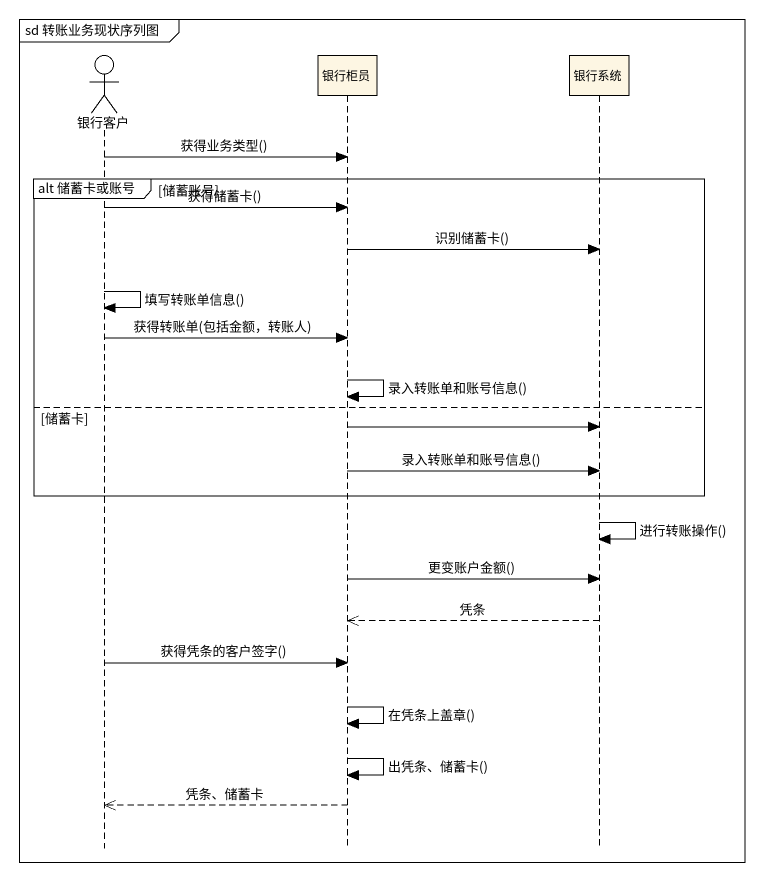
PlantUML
@startuml
mainframe sd 转账业务现状序列图
hide footbox
actor 银行客户
participant 银行柜员
participant 银行系统

银行客户 -> 银行柜员 : 获得业务类型()
group alt 储蓄卡或账号 [储蓄账号]
  银行客户 -> 银行柜员 : 获得储蓄卡()
  银行柜员 -> 银行系统 : 识别储蓄卡()
  银行客户 -> 银行客户 : 填写转账单信息()
  银行客户 -> 银行柜员 : 获得转账单(包括金额，转账人)
  银行柜员 -> 银行柜员 : 录入转账单和账号信息()
else 储蓄卡
  银行柜员 -> 银行系统
  银行柜员 -> 银行系统 : 录入转账单和账号信息()
end
银行系统 -> 银行系统 : 进行转账操作()
银行柜员 -> 银行系统 : 更变账户金额()
银行系统 -->> 银行柜员 : 凭条
银行客户 -> 银行柜员 : 获得凭条的客户签字()
银行柜员 -> 银行柜员 : 在凭条上盖章()
银行柜员 -> 银行柜员 : 出凭条、储蓄卡()
银行柜员 -->> 银行客户 : 凭条、储蓄卡
@enduml
